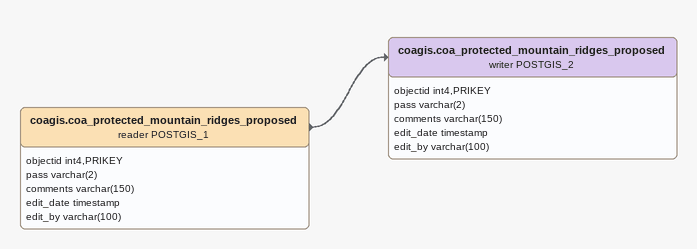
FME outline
coagis.coa_protected_mountain_ridges_proposed (reader POSTGIS_1)
    attributes: objectid int4,PRIKEY, pass varchar(2), comments varchar(150), edit_date timestamp, edit_by varchar(100)
    -> coagis.coa_protected_mountain_ridges_proposed (writer POSTGIS_2)
coagis.coa_protected_mountain_ridges_proposed (writer POSTGIS_2)
    attributes: objectid int4,PRIKEY, pass varchar(2), comments varchar(150), edit_date timestamp, edit_by varchar(100)
